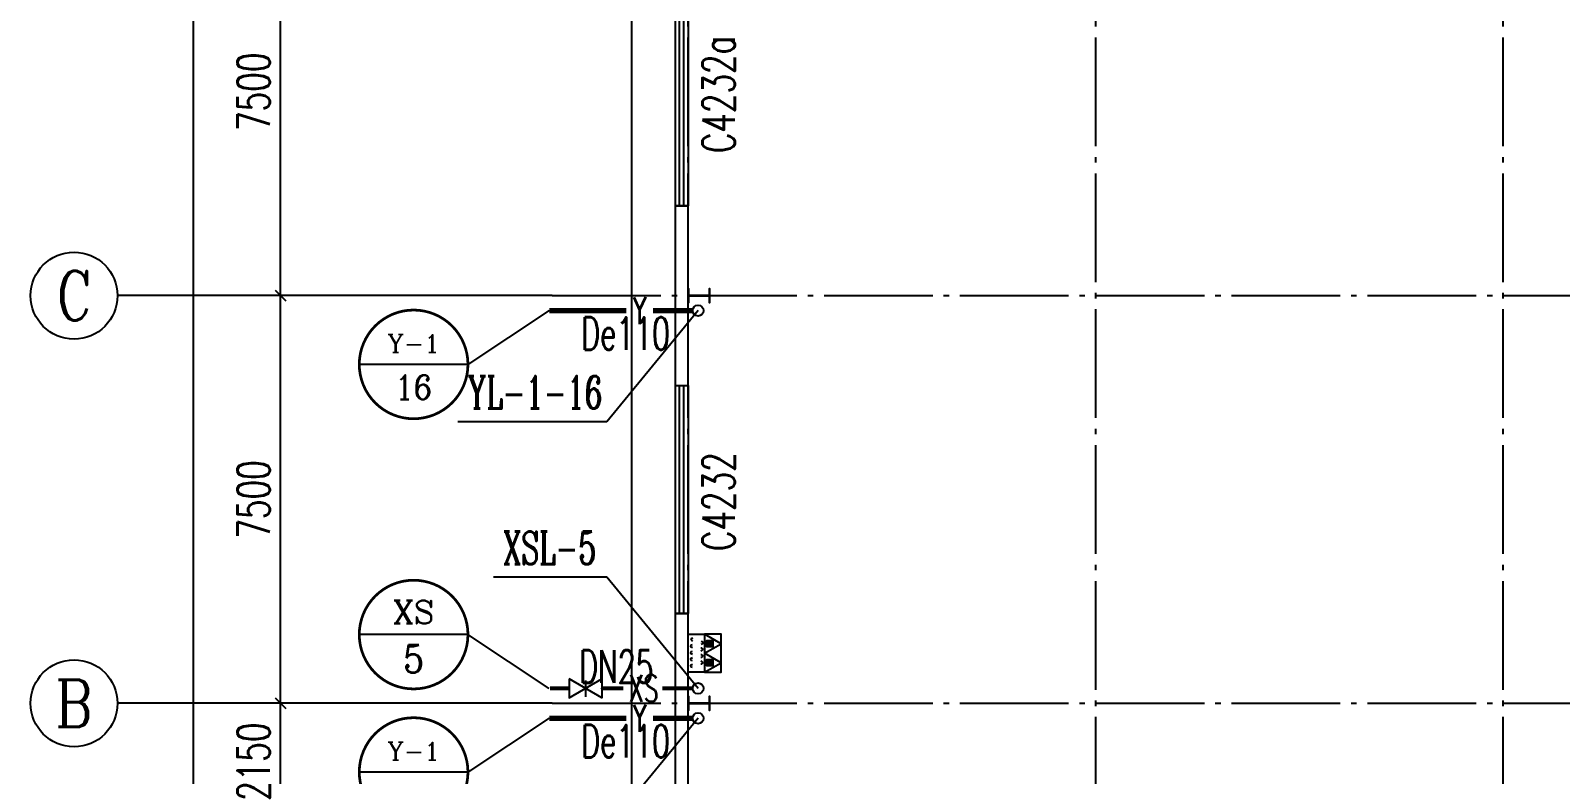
# Model space of a CAD drawing. Header units: millimetres. Extents: x 418304 to 847498, y 48187 to 111456.
# Drawn here: x 421484.41 to 421512.56, y 54653.17 to 54666.86 of the extents above; entities that cross this region are included whole.
import ezdxf
from ezdxf.enums import TextEntityAlignment as Align

# ---------------------------------------------------------------- set-up
doc = ezdxf.new("R2010")
doc.units = ezdxf.units.MM
doc.header["$LTSCALE"] = 1000
doc.linetypes.add('DOTE', pattern=[2.42, 2, -0.2, 0.02, -0.2])
for name, color, linetype in [('AXIS', 3, 'Continuous'), ('AXIS_TEXT', 7, 'Continuous'), ('COLUMN', 2, 'Continuous'), ('DIM_消防', 3, 'Continuous'), ('DIM_雨水', 3, 'Continuous'), ('DOTE', 8, 'DOTE'), ('EQUIP_消防', 7, 'Continuous'), ('PIPE-消防', 1, 'Continuous'), ('PIPE-雨水', 4, 'Continuous'), ('TEXT_消防', 7, 'Continuous'), ('TEXT_雨水', 7, 'Continuous'), ('TWT_TEXT', 7, 'Continuous'), ('VALVE_消防', 7, 'Continuous'), ('VPIPE-消防', 1, 'Continuous'), ('VPIPE-雨水', 4, 'Continuous'), ('WALL-PARAPET', 6, 'Continuous'), ('WINDOW', 4, 'Continuous'), ('WINDOW_TEXT', 7, 'Continuous')]:
    doc.layers.add(name, color=color, linetype=linetype)
doc.styles.add('_TCH_AXIS', font='COMPLEX', dxfattribs={"bigfont": 'GBCBIG'})
doc.styles.add('_TCH_DIM_T3', font='SIMPLEX', dxfattribs={"width": 0.705882, "bigfont": 'GBCBIG'})
doc.styles.add('_TCH_WINDOW', font='SIMPLEX', dxfattribs={"height": 3.5, "bigfont": 'GBCBIG'})
doc.styles.add('_TWT_CIRCLE', font='COMPLEX', dxfattribs={"width": 1.1, "height": 3, "bigfont": 'HZTXT'})
doc.styles.add('_TWT_PIPEDN', font='SIMPLEX', dxfattribs={"width": 0.8, "height": 3, "bigfont": 'HZTXT'})
doc.styles.add('_TWT_PIPETEXT', font='SIMPLEX', dxfattribs={"width": 0.8, "height": 3.5, "bigfont": 'HZTXT'})
doc.styles.add('_TWT_SERIAL', font='COMPLEX', dxfattribs={"width": 0.8, "height": 3, "bigfont": 'HZTXT'})
doc.styles.add('COMPLEX', font='COMPLEX')
doc.dimstyles.new('_TCH_ARCH&&200', dxfattribs={"dimtxt": 595, "dimasz": 200, "dimexe": 500, "dimexo": 600, "dimgap": 200, "dimtad": 1, "dimdec": 0, "dimzin": 0, "dimdsep": 46, "dimtxsty": '_TCH_DIM_T3', "dimblk": 'ARCHTICK', "dimcen": 0.09, "dimclrt": 7, "dimazin": 2, "dimtfac": 1, "dimtdec": 0, "dimtix": 1, "dimtmove": 2, "dimatfit": 3, "dimfxl": 0, "dimtolj": 1, "dimtzin": 0, "dimarcsym": 0})

# ---------------------------------------------------------------- blocks, each defined once
blk = doc.blocks.new('A$C797E1D2B')
at = {"layer": 'COLUMN'}
h = blk.add_hatch(color=256, dxfattribs=at)
h.paths.add_polyline_path([(125, 400), (250, 400), (250, 388), (130, 388), (130, 200), (125, 200)])
h.paths.add_polyline_path([(0, 400), (125, 400), (125, 200), (120, 200), (120, 388), (0, 388)])
h.paths.add_polyline_path([(0, 12), (120, 12), (120, 200), (125, 200), (125, 0), (0, 0)])
h.paths.add_polyline_path([(125, 200), (130, 200), (130, 12), (250, 12), (250, 0), (125, 0)])
blk.add_lwpolyline([(250, 0), (250, 12), (130, 12), (130, 388), (250, 388), (250, 400), (0, 400), (0, 388), (120, 388), (120, 12), (0, 12), (0, 0)], close=True, dxfattribs=at)
blk = doc.blocks.new('消防软管卷盘')
blk.add_lwpolyline([(4963954, 151899), (4963954, 150312), (4964641, 150312), (4964641, 151899)], close=True)
for points, const_width in [([(4964134, 151704), (4964482, 151704)], 1), ([(4964134, 151566), (4964482, 151566)], 1), ([(4964134, 151428), (4964482, 151428)], 1), ([(4964134, 151290), (4964482, 151290)], 1), ([(4964134, 151152), (4964482, 151152)], 1), ([(4964134, 151014), (4964482, 151014)], 0.1), ([(4964134, 150876), (4964482, 150876)], 1), ([(4964134, 150738), (4964482, 150738)], 1), ([(4964150, 150600), (4964499, 150600)], 1), ([(4964150, 150462), (4964499, 150462)], 1)]:
    blk.add_lwpolyline(points, dxfattribs=dict(const_width=const_width))
for centre, start, end in [((4964134, 151636), 90, 270), ((4964134, 151360), 90, 270), ((4964482, 151498), 270, 90), ((4964482, 151222), 270, 90), ((4964134, 151084), 90, 270), ((4964134, 150808), 90, 270), ((4964482, 150946), 270, 90), ((4964499, 150670), 270, 90), ((4964150, 150532), 90, 270)]:
    blk.add_arc(centre, 69, start, end)
blk = doc.blocks.new('$TwtSys$00000546')
h = blk.add_hatch()
h.set_pattern_fill('ANSI31', color=256, scale=200, style=0)
h.set_pattern_definition([(45, (-38543.802, -6670.83), (-17.67767, 17.67767), [])])
h.paths.add_polyline_path([(-65, 174), (65, 174), (65, 44), (-65, 44)])
for points in [[(0, 344), (-198, 0), (198, 0)], [(-65, 174), (65, 174), (65, 44), (-65, 44)]]:
    blk.add_lwpolyline(points, close=True)
blk = doc.blocks.new('92623')
blk.add_lwpolyline([(8910066, 83014), (8909273, 83014), (8909273, 82670), (8910066, 82670)], close=True)
at = {"xscale": -0.5, "yscale": 0.5, "zscale": 0.5, "rotation": 89.99999999998747}
blk.add_blockref('消防软管卷盘', (8985223, 2565334), dxfattribs=at)
at = {"layer": 'EQUIP_消防', "color": 8, "rotation": 180}
for p in [(8909471, 83014), (8909868, 83014)]:
    blk.add_blockref('$TwtSys$00000546', p, dxfattribs=at)
blk = doc.blocks.new('_AXISO')
blk.add_circle((0, 0), 0.5)
at = {"layer": 'AXIS_TEXT', "style": 'COMPLEX', "width": 1.041667}
blk.add_attdef('A', text='', height=0.56, dxfattribs=at).set_placement((-0.25, -0.28), (0.25, -0.28), align=Align.FIT)
blk = doc.blocks.new('_ArchTick')
at = {"color": 0, "linetype": 'ByBlock', "const_width": 0.15}
blk.add_lwpolyline([(-0.5, -0.5), (0.5, 0.5)], dxfattribs=at)
blk = doc.blocks.new('*D277')
at = {"layer": 'AXIS', "color": 0, "lineweight": -2}
for p, q in [((456878, 190694), (450378, 190694)), ((450878, 63214), (450878, 190694)), ((456878, 63214), (450378, 63214))]:
    blk.add_line(p, q, dxfattribs=at)
at = {"layer": 'Defpoints', "color": 0}
for p in [(450878, 190694), (457478, 190694), (457478, 63214)]:
    blk.add_point(p, dxfattribs=at)
at = {"layer": 'AXIS', "color": 0, "lineweight": -2, "xscale": 200, "yscale": 200, "zscale": 200}
for p, rotation in [((450878, 190694), 90), ((450878, 63214), 270)]:
    blk.add_blockref('_ArchTick', p, dxfattribs=dict(at, rotation=rotation))
at = {"layer": 'AXIS', "color": 7, "insert": (450381, 126954), "char_height": 595, "attachment_point": 5, "rotation": 90, "style": '_TCH_DIM_T3'}
blk.add_mtext('\\A1;127480', dxfattribs=at)
blk = doc.blocks.new('*D280')
at = {"layer": 'AXIS', "color": 0, "lineweight": -2}
for p, q in [((456878, 70704), (451978, 70704)), ((452478, 68554), (452478, 70704)), ((456878, 68554), (451978, 68554))]:
    blk.add_line(p, q, dxfattribs=at)
at = {"layer": 'Defpoints', "color": 0}
for p in [(452478, 70704), (457478, 70704), (457478, 68554)]:
    blk.add_point(p, dxfattribs=at)
at = {"layer": 'AXIS', "color": 0, "lineweight": -2, "xscale": 200, "yscale": 200, "zscale": 200}
for p, rotation in [((452478, 70704), 90), ((452478, 68554), 270)]:
    blk.add_blockref('_ArchTick', p, dxfattribs=dict(at, rotation=rotation))
at = {"layer": 'AXIS', "color": 7, "insert": (451981, 69629), "char_height": 595, "attachment_point": 5, "rotation": 90, "style": '_TCH_DIM_T3'}
blk.add_mtext('\\A1;2150', dxfattribs=at)
blk = doc.blocks.new('*D281')
at = {"layer": 'AXIS', "color": 0, "lineweight": -2}
for p, q in [((456878, 78204), (451978, 78204)), ((452478, 70704), (452478, 78204)), ((456878, 70704), (451978, 70704))]:
    blk.add_line(p, q, dxfattribs=at)
at = {"layer": 'Defpoints', "color": 0}
for p in [(452478, 78204), (457478, 78204), (457478, 70704)]:
    blk.add_point(p, dxfattribs=at)
at = {"layer": 'AXIS', "color": 0, "lineweight": -2, "xscale": 200, "yscale": 200, "zscale": 200}
for p, rotation in [((452478, 78204), 90), ((452478, 70704), 270)]:
    blk.add_blockref('_ArchTick', p, dxfattribs=dict(at, rotation=rotation))
at = {"layer": 'AXIS', "color": 7, "insert": (451981, 74454), "char_height": 595, "attachment_point": 5, "rotation": 90, "style": '_TCH_DIM_T3'}
blk.add_mtext('\\A1;7500', dxfattribs=at)
blk = doc.blocks.new('*D282')
at = {"layer": 'AXIS', "color": 0, "lineweight": -2}
for p, q in [((456878, 85704), (451978, 85704)), ((452478, 78204), (452478, 85704)), ((456878, 78204), (451978, 78204))]:
    blk.add_line(p, q, dxfattribs=at)
at = {"layer": 'Defpoints', "color": 0}
for p in [(452478, 85704), (457478, 85704), (457478, 78204)]:
    blk.add_point(p, dxfattribs=at)
at = {"layer": 'AXIS', "color": 0, "lineweight": -2, "xscale": 200, "yscale": 200, "zscale": 200}
for p, rotation in [((452478, 85704), 90), ((452478, 78204), 270)]:
    blk.add_blockref('_ArchTick', p, dxfattribs=dict(at, rotation=rotation))
at = {"layer": 'AXIS', "color": 7, "insert": (451981, 81954), "char_height": 595, "attachment_point": 5, "rotation": 90, "style": '_TCH_DIM_T3'}
blk.add_mtext('\\A1;7500', dxfattribs=at)
blk = doc.blocks.new('$TCHSYS$WIN2D')
for p, q in [((-0.5, 0.5), (0.5, 0.5)), ((-0.5, 0.5), (-0.5, -0.5)), ((0.5, 0.5), (0.5, -0.5)), ((0.5, 0.1667), (-0.5, 0.1667)), ((0.5, -0.1667), (-0.5, -0.1667)), ((-0.5, -0.5), (0.5, -0.5))]:
    blk.add_line(p, q)
blk = doc.blocks.new('$VALVE$00000296')
for points in [[(-125, 72), (-125, -72), (125, 72), (125, -72), (-125, 72)], [(0, 60), (0, -64)]]:
    blk.add_lwpolyline(points)
for p in [(-125, 0), (125, 0)]:
    blk.add_point(p)
blk = doc.blocks.new('234255')
at = {"color": 8, "ltscale": 0.5}
blk.add_lwpolyline([(458938.1, 85703.9), (458938.1, 62413.9), (474978.1, 62413.9)], dxfattribs=at)
at = {"layer": 'AXIS'}
for p, q in [((457478.1, 78203.9), (449478.1, 78203.9)), ((457478.1, 70703.9), (449478.1, 70703.9))]:
    blk.add_line(p, q, dxfattribs=at)
at = {"layer": 'DIM_消防'}
for p, q in [((457421, 77928.7), (455926.4, 76939.2)), ((455926.4, 76939.2), (453926.4, 76939.2)), ((458478.8, 73022.8, 3000), (456396.9, 73022.8, 3000)), ((460161.3, 70979.1), (458478.8, 73022.8, 3000)), ((455926.4, 71968.6), (453926.4, 71968.6)), ((457421, 70979.1), (455926.4, 71968.6)), ((457421, 70428.7), (455926.4, 69439.2)), ((455926.4, 69439.2), (453926.4, 69439.2))]:
    blk.add_line(p, q, dxfattribs=at)
at = {"layer": 'DIM_消防', "const_width": 50}
for points in [[(455926.4, 76939.2, 1), (453926.4, 76939.2, 1)], [(455926.4, 71968.6, 1), (453926.4, 71968.6, 1)], [(455926.4, 69439.2, 1), (453926.4, 69439.2, 1)]]:
    blk.add_lwpolyline(points, format="xyb", close=True, dxfattribs=at)
at = {"layer": 'DIM_雨水'}
for p, q in [((460161.3, 77928.7), (458478.8, 75885)), ((458478.8, 75885), (455737.9, 75885)), ((460161.3, 70428.7), (458478.8, 68385))]:
    blk.add_line(p, q, dxfattribs=at)
at = {"layer": 'DOTE'}
for p, q in [((459978.1, 60953.9), (459978.1, 192953.9)), ((467478.1, 60953.9), (467478.1, 192953.9)), ((474978.1, 60953.9), (474978.1, 192953.9)), ((457478.1, 78203.9), (552478.1, 78203.9)), ((457478.1, 70703.9), (552478.1, 70703.9))]:
    blk.add_line(p, q, dxfattribs=at)
at = {"layer": 'PIPE-消防', "linetype": 'Continuous', "const_width": 70}
for points in [[(457789.4, 70979.1), (457437.7, 70979.1)], [(458784.2, 70979.1), (458389.4, 70979.1)], [(460061.3, 70979.1), (459502.3, 70979.1)]]:
    blk.add_lwpolyline(points, dxfattribs=at)
at = {"layer": 'PIPE-雨水', "linetype": 'Continuous', "const_width": 100}
for points in [[(458839.4, 77928.7), (457421, 77928.7)], [(460061.3, 77928.7), (459328.9, 77928.7)], [(458839.4, 70428.7), (457421, 70428.7)], [(460061.3, 70428.7), (459328.9, 70428.7)]]:
    blk.add_lwpolyline(points, dxfattribs=at)
at = {"layer": 'VPIPE-消防', "linetype": 'Continuous'}
blk.add_circle((460161.3, 70979.1), 100, dxfattribs=at)
at = {"layer": 'VPIPE-雨水', "linetype": 'Continuous'}
for centre in [(460161.3, 77928.7), (460161.3, 70428.7)]:
    blk.add_circle(centre, 100, dxfattribs=at)
at = {"layer": 'WALL-PARAPET'}
for p, q in [((459738.1, 79853.9), (459738.1, 76553.9)), ((459978.1, 79853.9), (459738.1, 79853.9)), ((459978.1, 76553.9), (459978.1, 79853.9)), ((459738.1, 76553.9), (459978.1, 76553.9)), ((459978.1, 72353.9), (459738.1, 72353.9)), ((459738.1, 72353.9), (459738.1, 68593.8)), ((459978.1, 68673.9), (459978.1, 72353.9))]:
    blk.add_line(p, q, dxfattribs=at)
at = {"rotation": 270}
for p in [(459978.1, 78328.9), (459978.1, 70828.9)]:
    blk.add_blockref('A$C797E1D2B', p, dxfattribs=at)
at = {"xscale": 0.882, "yscale": 0.882, "zscale": 0.882, "rotation": 90}
blk.add_blockref('92623', (533499.1, -7786703.3), dxfattribs=at)
at = {"layer": 'AXIS'}
ref = blk.add_blockref('_AXISO', (448678.1, 78203.9), dxfattribs=dict(at, xscale=1600, yscale=1600, zscale=1600))
ref.add_attrib('A', 'C', dxfattribs={"layer": 'AXIS_TEXT', "height": 911.4, "style": '_TCH_AXIS'}).set_placement((448352.6, 77748.2), (449003.6, 77748.2), align=Align.FIT)
ref = blk.add_blockref('_AXISO', (448678.1, 70703.9), dxfattribs=dict(at, xscale=1600, yscale=1600, zscale=1600))
ref.add_attrib('A', 'B', dxfattribs={"layer": 'AXIS_TEXT', "height": 870.5, "style": '_TCH_AXIS'}).set_placement((448325.8, 70268.6), (449030.5, 70268.6), align=Align.FIT)
at = {"layer": 'VALVE_消防', "xscale": -2.4, "yscale": -2.4, "zscale": 2.4, "rotation": 180}
blk.add_blockref('$VALVE$00000296', (458089.4, 70979.1), dxfattribs=at)
at = {"layer": 'WINDOW'}
ref = blk.add_blockref('$TCHSYS$WIN2D', (459858.1, 81953.9), dxfattribs=dict(at, xscale=4200, yscale=-240, zscale=4200, rotation=270))
ref.add_attrib('A', 'C4232a', (460835.4, 80823.9), dxfattribs={"layer": 'WINDOW_TEXT', "height": 595, "rotation": 90, "style": '_TCH_WINDOW', "width": 0.705882})
ref = blk.add_blockref('$TCHSYS$WIN2D', (459858.1, 74453.9), dxfattribs=dict(at, xscale=4200, yscale=-240, zscale=4200, rotation=270))
ref.add_attrib('A', 'C4232', (460835.4, 73503.9), dxfattribs={"layer": 'WINDOW_TEXT', "height": 595, "rotation": 90, "style": '_TCH_WINDOW', "width": 0.705882})
at = {"layer": 'DIM_消防', "color": 7, "style": '_TWT_CIRCLE'}
for s, height, p, p2 in [('Y-1', 327.27, (454446.4, 77159.2), (455406.4, 77159.2)), ('16', 448.85, (454585.5, 76293.8), (455267.3, 76293.8)), ('XS', 423.95, (454548.9, 72169.4), (455304, 72169.4)), ('5', 517.5, (454736.7, 71265.3), (455116.2, 71265.3)), ('Y-1', 327.27, (454446.4, 69659.2), (455406.4, 69659.2))]:
    blk.add_text(s, height=height, dxfattribs=at).set_placement(p, p2, align=Align.FIT)
at = {"layer": 'TEXT_消防', "linetype": 'Continuous', "style": '_TWT_PIPEDN', "width": 0.64}
blk.add_text('DN25', height=600, dxfattribs=at).set_placement((457974.7, 71079.1))
at = {"layer": 'TEXT_消防', "style": '_TWT_PIPETEXT', "width": 0.64}
blk.add_text('XS', height=500, dxfattribs=at).set_placement((458884.2, 70729.1))
at = {"layer": 'TEXT_雨水', "style": '_TWT_PIPETEXT', "width": 0.64}
for p in [(458962.2, 77678.7), (458962.2, 70178.7)]:
    blk.add_text('Y', height=500, dxfattribs=at).set_placement(p)
at = {"layer": 'TEXT_雨水', "linetype": 'Continuous', "style": '_TWT_PIPEDN', "width": 0.64}
for p in [(458014, 77207.7), (458014, 69707.7)]:
    blk.add_text('De110', height=600, dxfattribs=at).set_placement(p)
at = {"layer": 'TWT_TEXT', "style": '_TWT_SERIAL', "width": 0.64}
for s, p in [('YL-1-16', (455917.9, 76125)), ('XSL-5', (456576.9, 73262.8, 3000))]:
    blk.add_text(s, height=600, dxfattribs=at).set_placement(p)
at = {"layer": 'AXIS'}
for p1, p2, distance, text, picture, middle in [((457478.1, 63213.9), (457478.1, 190693.9), 6600, '127480', '*D277', (450380.6, 126953.9)), ((457478.1, 78203.9), (457478.1, 85703.9), 5000, '7500', '*D282', (451980.6, 81953.9)), ((457478.1, 70703.9), (457478.1, 78203.9), 5000, '7500', '*D281', (451980.6, 74453.9)), ((457478.1, 68553.9), (457478.1, 70703.9), 5000, '2150', '*D280', (451980.6, 69628.9))]:
    dim = blk.add_aligned_dim(p1=p1, p2=p2, distance=distance, text=text, dimstyle='_TCH_ARCH&&200', dxfattribs=at)
    dim.commit()
    dim.dimension.update_dxf_attribs({"geometry": picture, "text_midpoint": middle})

msp = doc.modelspace()

# ---------------------------------------------------------------- block references
at = {"xscale": 0.001, "yscale": 0.001, "zscale": 0.001}
msp.add_blockref('234255', (421036.532, 54583.777), dxfattribs=at)

doc.saveas('drawing.dxf')
